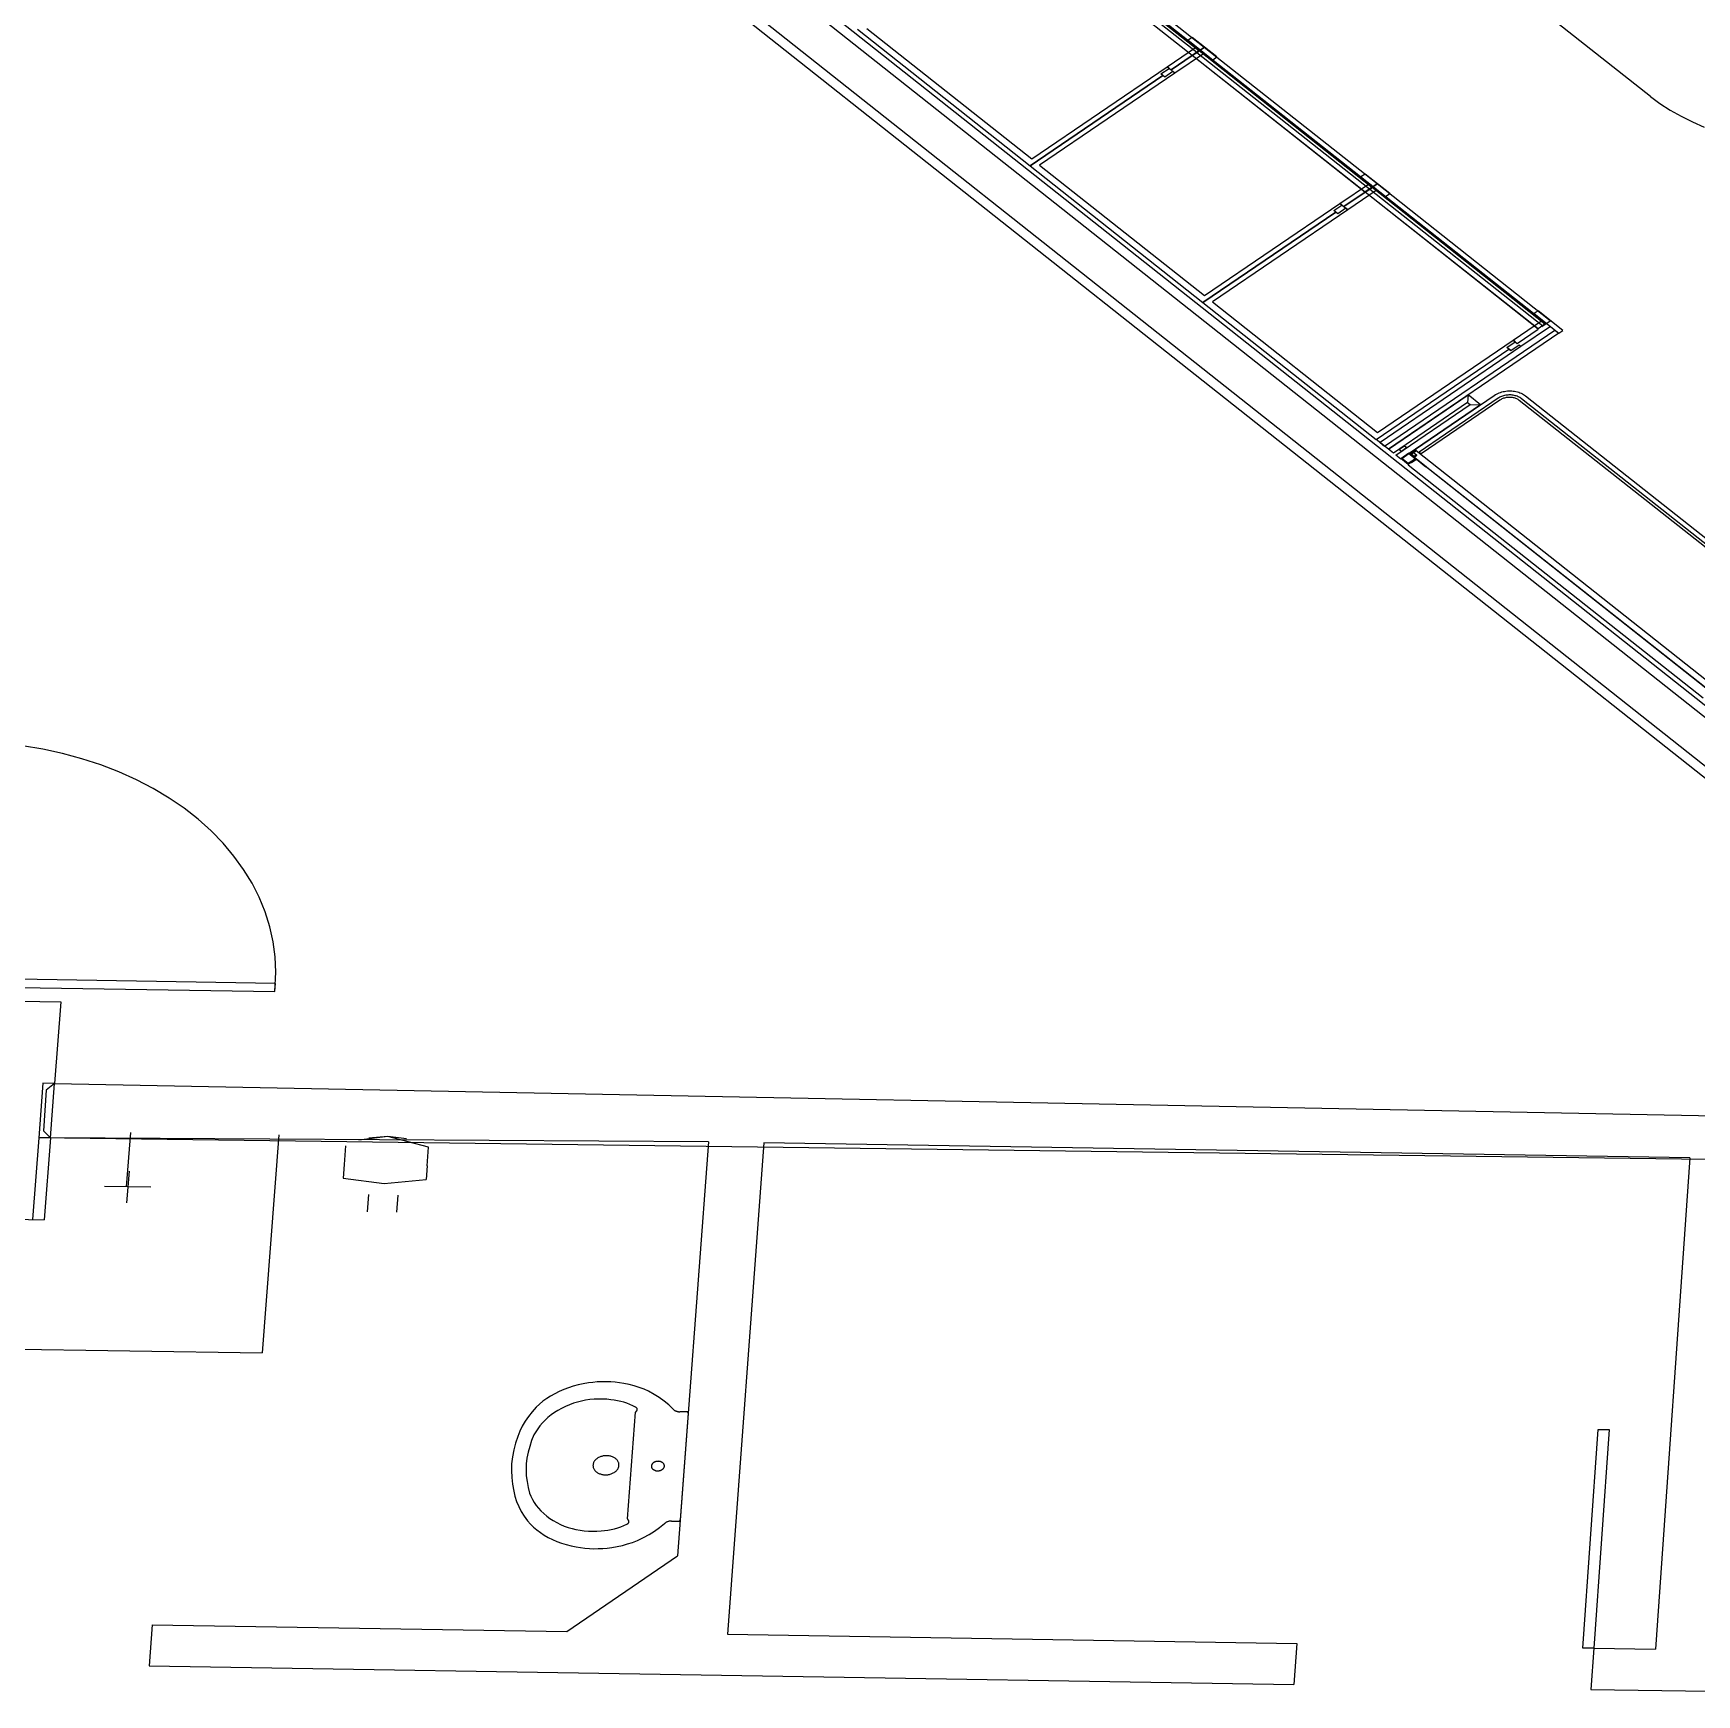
# Model space of a CAD drawing. Extents: x -68 to 264, y 51 to 115.
# Drawn here: x -33.9 to -28.78, y 75.26 to 80.38 of the extents above; entities that cross this region are included whole.
import ezdxf

# ---------------------------------------------------------------- set-up
doc = ezdxf.new("R2010")
doc.units = 0
doc.layers.get('0').update_dxf_attribs({"linetype": 'CONTINUOUS'})

msp = doc.modelspace()

# ---------------------------------------------------------------- linework, layer by layer
for p, q in [((-27.1484, 76.8541), (-34.0258, 82.2984)), ((-33.7963, 82.303), (-27.0213, 76.9412)), ((-24.7687, 75.1208), (-33.8097, 82.2763)), ((-27.4063, 77.0208), (-33.8233, 82.1008)), ((-28.9209, 80.1879), (-31.0026, 81.8314)), ((-30.2951, 80.3389), (-30.8271, 80.7594)), ((-30.3323, 80.3136), (-30.8643, 80.7341)), ((-30.3327, 80.3139), (-30.8639, 80.7338)), ((-30.8496, 80.7436), (-30.3184, 80.3236)), ((-30.3116, 80.3283), (-30.8428, 80.7482)), ((-30.8385, 80.7511), (-30.3073, 80.3311)), ((-31.3634, 80.395), (-30.8315, 79.9741)), ((-31.3344, 80.3969), (-30.8267, 79.9952)), ((-30.3323, 80.3695), (-30.345, 80.3609)), ((-30.345, 80.3609), (-30.2689, 80.3008)), ((-30.2562, 80.3094), (-30.3323, 80.3695)), ((-30.4096, 80.2789), (-30.3191, 80.3405)), ((-30.3323, 80.3136), (-30.3974, 80.2693)), ((-30.3974, 80.2693), (-30.3323, 80.3136)), ((-30.2948, 80.3212), (-30.3853, 80.2597)), ((-30.3073, 80.3311), (-30.3327, 80.3139)), ((-29.7997, 79.8925), (-30.3323, 80.3136)), ((-30.3319, 80.3133), (-30.3066, 80.3305)), ((-29.8001, 79.8928), (-30.3319, 80.3133)), ((-30.3209, 80.3219), (-30.3205, 80.3216)), ((-30.2951, 80.3389), (-30.3205, 80.3216)), ((-30.3205, 80.3216), (-30.2951, 80.3389)), ((-30.3205, 80.3216), (-30.3201, 80.3213)), ((-30.3191, 80.3405), (-30.2948, 80.3212)), ((-30.3184, 80.3236), (-30.3116, 80.3283)), ((-30.3108, 80.3277), (-30.3176, 80.323)), ((-30.3176, 80.323), (-29.7858, 79.9026)), ((-29.779, 79.9072), (-30.3108, 80.3277)), ((-30.3066, 80.3305), (-29.7747, 79.9101)), ((-29.7625, 79.9179), (-30.2951, 80.3389)), ((-30.2689, 80.3008), (-30.2562, 80.3094)), ((-30.4228, 80.252), (-30.8315, 79.9741)), ((-30.8315, 79.9741), (-30.4228, 80.252)), ((-30.8267, 79.9952), (-30.4096, 80.2789)), ((-30.3853, 80.2597), (-30.8024, 79.976)), ((-30.4289, 80.2568), (-30.4035, 80.2741)), ((-30.4289, 80.2568), (-30.4035, 80.2741)), ((-30.4228, 80.252), (-30.4289, 80.2568)), ((-30.4167, 80.2472), (-30.4289, 80.2568)), ((-30.4167, 80.2472), (-30.4228, 80.252)), ((-30.3914, 80.2645), (-30.4167, 80.2472)), ((-30.3914, 80.2645), (-30.4167, 80.2472)), ((-30.4096, 80.2789), (-30.3974, 80.2693)), ((-30.4035, 80.2741), (-30.4096, 80.2789)), ((-30.4035, 80.2741), (-30.4096, 80.2789)), ((-30.3974, 80.2693), (-30.3853, 80.2597)), ((-30.3853, 80.2597), (-30.3914, 80.2645)), ((-30.3853, 80.2597), (-30.3914, 80.2645)), ((-28.9209, 80.1879), (-28.8912, 80.1659)), ((-28.8912, 80.1659), (-28.8596, 80.1454)), ((-28.8596, 80.1454), (-28.8262, 80.1264)), ((-28.8262, 80.1264), (-28.7913, 80.109)), ((-28.7913, 80.109), (-28.7548, 80.0933)), ((-30.8315, 79.9741), (-30.299, 79.5526)), ((-30.8024, 79.976), (-30.2942, 79.5738)), ((-29.7997, 79.9485), (-29.8124, 79.9399)), ((-29.8124, 79.9399), (-29.7363, 79.8797)), ((-29.7236, 79.8883), (-29.7997, 79.9485)), ((-29.877, 79.8578), (-29.7865, 79.9194)), ((-29.8648, 79.8482), (-29.7997, 79.8925)), ((-29.7997, 79.8925), (-29.8648, 79.8482)), ((-29.7622, 79.9002), (-29.8527, 79.8385)), ((-29.7747, 79.9101), (-29.8001, 79.8928)), ((-29.2665, 79.471), (-29.7997, 79.8925)), ((-29.7993, 79.8922), (-29.774, 79.9095)), ((-29.2669, 79.4713), (-29.7993, 79.8922)), ((-29.7883, 79.9009), (-29.7879, 79.9006)), ((-29.7879, 79.9006), (-29.7625, 79.9179)), ((-29.7625, 79.9179), (-29.7879, 79.9006)), ((-29.7879, 79.9006), (-29.7875, 79.9003)), ((-29.7865, 79.9194), (-29.7622, 79.9002)), ((-29.7858, 79.9026), (-29.779, 79.9072)), ((-29.7782, 79.9066), (-29.785, 79.902)), ((-29.785, 79.902), (-29.2526, 79.481)), ((-29.2457, 79.4857), (-29.7782, 79.9066)), ((-29.774, 79.9095), (-29.2415, 79.4886)), ((-29.2293, 79.4963), (-29.7625, 79.9179)), ((-29.7363, 79.8797), (-29.7236, 79.8883)), ((-30.2942, 79.5738), (-29.877, 79.8578)), ((-29.8527, 79.8385), (-30.2698, 79.5545)), ((-29.8963, 79.8357), (-29.8709, 79.853)), ((-29.8963, 79.8357), (-29.8709, 79.853)), ((-29.8902, 79.8309), (-29.8963, 79.8357)), ((-29.8841, 79.8261), (-29.8963, 79.8357)), ((-29.8588, 79.8434), (-29.8841, 79.8261)), ((-29.8588, 79.8434), (-29.8841, 79.8261)), ((-29.877, 79.8578), (-29.8648, 79.8482)), ((-29.8709, 79.853), (-29.877, 79.8578)), ((-29.8709, 79.853), (-29.877, 79.8578)), ((-29.8648, 79.8482), (-29.8527, 79.8385)), ((-29.8527, 79.8385), (-29.8588, 79.8434)), ((-29.8527, 79.8385), (-29.8588, 79.8434)), ((-30.299, 79.5526), (-29.8902, 79.8309)), ((-29.8902, 79.8309), (-30.299, 79.5526)), ((-29.8841, 79.8261), (-29.8902, 79.8309)), ((-30.299, 79.5526), (-29.7658, 79.1307)), ((-30.2698, 79.5545), (-29.761, 79.1519)), ((-29.3438, 79.4362), (-29.2533, 79.4979)), ((-29.2289, 79.4786), (-29.3194, 79.4169)), ((-29.2665, 79.527), (-29.2792, 79.5184)), ((-29.2792, 79.5184), (-29.203, 79.4581)), ((-29.2415, 79.4886), (-29.2669, 79.4713)), ((-29.1903, 79.4668), (-29.2665, 79.527)), ((-29.255, 79.4793), (-29.2547, 79.479)), ((-29.2547, 79.479), (-29.2293, 79.4963)), ((-29.2533, 79.4979), (-29.2289, 79.4786)), ((-29.2526, 79.481), (-29.2457, 79.4857)), ((-29.761, 79.1519), (-29.3438, 79.4362)), ((-29.7399, 79.1102), (-29.2152, 79.4678)), ((-29.203, 79.4581), (-29.7277, 79.1005)), ((-29.3631, 79.4141), (-29.3377, 79.4314)), ((-29.3631, 79.4141), (-29.3377, 79.4314)), ((-29.3438, 79.4362), (-29.3316, 79.4266)), ((-29.3377, 79.4314), (-29.3438, 79.4362)), ((-29.3377, 79.4314), (-29.3438, 79.4362)), ((-29.3316, 79.4266), (-29.2665, 79.471)), ((-29.2152, 79.4678), (-29.203, 79.4581)), ((-29.203, 79.4581), (-29.1903, 79.4668)), ((-29.7658, 79.1307), (-29.357, 79.4093)), ((-29.7658, 79.1307), (-29.357, 79.4093)), ((-29.3194, 79.4169), (-29.7536, 79.121)), ((-29.357, 79.4093), (-29.3631, 79.4141)), ((-29.3509, 79.4045), (-29.3631, 79.4141)), ((-29.357, 79.4093), (-29.3509, 79.4045)), ((-29.3509, 79.4045), (-29.3255, 79.4218)), ((-29.3255, 79.4218), (-29.3194, 79.4169)), ((-29.3946, 79.2707), (-29.3909, 79.2725)), ((-29.3909, 79.2725), (-29.387, 79.2742)), ((-29.387, 79.2742), (-29.3829, 79.2757)), ((-29.3829, 79.2757), (-29.3788, 79.277)), ((-29.3788, 79.277), (-29.3745, 79.2781)), ((-29.3745, 79.2781), (-29.3702, 79.2789)), ((-29.3702, 79.2789), (-29.3658, 79.2796)), ((-29.3658, 79.2796), (-29.3613, 79.2801)), ((-29.3613, 79.2801), (-29.3568, 79.2803)), ((-29.3568, 79.2803), (-29.3524, 79.2804)), ((-29.3524, 79.2804), (-29.3479, 79.2802)), ((-29.3479, 79.2802), (-29.3435, 79.2798)), ((-29.3435, 79.2798), (-29.3391, 79.2792)), ((-29.3391, 79.2792), (-29.3348, 79.2784)), ((-29.3348, 79.2784), (-29.3306, 79.2774)), ((-29.3306, 79.2774), (-29.3265, 79.2761)), ((-29.3265, 79.2761), (-29.3226, 79.2747)), ((-29.3226, 79.2747), (-29.3187, 79.2731)), ((-29.3187, 79.2731), (-29.3151, 79.2713)), ((-29.3151, 79.2713), (-29.3116, 79.2693)), ((-29.7277, 79.1005), (-29.4822, 79.2678)), ((-29.4839, 79.2442), (-29.7124, 79.0885)), ((-29.7047, 79.0824), (-29.4761, 79.2382)), ((-29.444, 79.2376), (-29.6894, 79.0703)), ((-29.664, 79.0876), (-29.4017, 79.2665)), ((-29.3902, 79.2574), (-29.6331, 79.0919)), ((-29.627, 79.087), (-29.3841, 79.2526)), ((-29.4822, 79.2678), (-29.4839, 79.2442)), ((-29.4839, 79.2442), (-29.4761, 79.2382)), ((-29.444, 79.2376), (-29.4822, 79.2678)), ((-29.4761, 79.2382), (-29.444, 79.2376)), ((-29.4017, 79.2665), (-29.3982, 79.2687)), ((-29.3982, 79.2687), (-29.3946, 79.2707)), ((-29.3877, 79.2591), (-29.3902, 79.2574)), ((-29.385, 79.2606), (-29.3877, 79.2591)), ((-29.3821, 79.262), (-29.385, 79.2606)), ((-29.3841, 79.2526), (-29.3819, 79.254)), ((-29.3792, 79.2632), (-29.3821, 79.262)), ((-29.3819, 79.254), (-29.3796, 79.2553)), ((-29.3796, 79.2553), (-29.3772, 79.2565)), ((-29.3762, 79.2643), (-29.3792, 79.2632)), ((-29.3772, 79.2565), (-29.3746, 79.2575)), ((-29.373, 79.2653), (-29.3762, 79.2643)), ((-29.3746, 79.2575), (-29.372, 79.2585)), ((-29.3699, 79.2661), (-29.373, 79.2653)), ((-29.372, 79.2585), (-29.3693, 79.2593)), ((-29.3666, 79.2668), (-29.3699, 79.2661)), ((-29.3693, 79.2593), (-29.3666, 79.2599)), ((-29.3633, 79.2673), (-29.3666, 79.2668)), ((-29.3666, 79.2599), (-29.3638, 79.2605)), ((-29.3638, 79.2605), (-29.3609, 79.2608)), ((-29.36, 79.2676), (-29.3633, 79.2673)), ((-29.3609, 79.2608), (-29.358, 79.2611)), ((-29.3566, 79.2678), (-29.36, 79.2676)), ((-29.358, 79.2611), (-29.3552, 79.2612)), ((-29.3533, 79.2678), (-29.3566, 79.2678)), ((-29.3552, 79.2612), (-29.3523, 79.2611)), ((-29.3499, 79.2677), (-29.3533, 79.2678)), ((-29.3523, 79.2611), (-29.3494, 79.2609)), ((-29.3466, 79.2674), (-29.3499, 79.2677)), ((-29.3494, 79.2609), (-29.3466, 79.2606)), ((-29.3433, 79.267), (-29.3466, 79.2674)), ((-29.3466, 79.2606), (-29.3438, 79.2601)), ((-29.3438, 79.2601), (-29.3411, 79.2595)), ((-29.3401, 79.2664), (-29.3433, 79.267)), ((-29.3411, 79.2595), (-29.3384, 79.2588)), ((-29.3369, 79.2656), (-29.3401, 79.2664)), ((-29.3384, 79.2588), (-29.3359, 79.2579)), ((-29.3339, 79.2647), (-29.3369, 79.2656)), ((-29.3359, 79.2579), (-29.3334, 79.2569)), ((-29.3309, 79.2636), (-29.3339, 79.2647)), ((-29.3334, 79.2569), (-29.331, 79.2557)), ((-29.331, 79.2557), (-29.3288, 79.2545)), ((-29.328, 79.2624), (-29.3309, 79.2636)), ((-29.3288, 79.2545), (-29.3266, 79.2531)), ((-29.3253, 79.2611), (-29.328, 79.2624)), ((-29.3266, 79.2531), (-29.3246, 79.2517)), ((-29.3227, 79.2596), (-29.3253, 79.2611)), ((-29.3246, 79.2517), (-28.4618, 78.5702)), ((-29.3202, 79.258), (-29.3227, 79.2596)), ((-29.3178, 79.2563), (-29.3202, 79.258)), ((-28.455, 78.5748), (-29.3178, 79.2563)), ((-29.3116, 79.2693), (-29.3083, 79.2672)), ((-29.3083, 79.2672), (-29.3052, 79.2649)), ((-29.3052, 79.2649), (-28.4423, 78.5835)), ((-29.7277, 79.1005), (-29.7658, 79.1307)), ((-29.7536, 79.121), (-29.7399, 79.1102)), ((-29.7124, 79.0885), (-29.7277, 79.1005)), ((-29.6894, 79.0703), (-29.7047, 79.0824)), ((-29.6955, 79.1), (-29.6786, 79.1115)), ((-29.6878, 79.0939), (-29.6955, 79.1)), ((-29.6898, 79.0719), (-29.6644, 79.0892)), ((-29.6669, 79.0538), (-29.6898, 79.0719)), ((-29.6708, 79.1055), (-29.6878, 79.0939)), ((-29.6866, 79.0719), (-29.6645, 79.0869)), ((-29.6668, 79.0562), (-29.6866, 79.0719)), ((-29.6786, 79.1115), (-29.6708, 79.1055)), ((-29.6415, 79.0711), (-29.6669, 79.0538)), ((-29.6447, 79.0712), (-29.6668, 79.0562)), ((-29.6645, 79.0869), (-29.6447, 79.0712)), ((-29.6644, 79.0892), (-29.6415, 79.0711)), ((-29.664, 79.0889), (-29.6475, 79.1002)), ((-29.6628, 79.088), (-29.664, 79.0889)), ((-28.7097, 78.3333), (-29.664, 79.0876)), ((-29.6574, 79.0912), (-29.6628, 79.088)), ((-29.6547, 79.0891), (-29.6598, 79.0856)), ((-29.6598, 79.0856), (-29.6484, 79.0766)), ((-29.6584, 79.0596), (-29.6415, 79.0711)), ((-29.6459, 79.099), (-29.6574, 79.0912)), ((-29.6574, 79.0856), (-29.6548, 79.0873)), ((-29.6482, 79.0783), (-29.6574, 79.0856)), ((-29.6417, 79.0688), (-29.6569, 79.0584)), ((-29.6436, 79.0972), (-29.6551, 79.0894)), ((-29.6551, 79.0894), (-29.6547, 79.0891)), ((-29.6548, 79.0873), (-29.6543, 79.0869)), ((-29.6543, 79.0869), (-29.6527, 79.0887)), ((-29.6527, 79.0887), (-29.6522, 79.0883)), ((-29.6522, 79.0883), (-29.6506, 79.0902)), ((-29.6424, 79.0957), (-29.6509, 79.09)), ((-29.6509, 79.09), (-29.6406, 79.0818)), ((-29.6506, 79.0902), (-29.6421, 79.0959)), ((-29.6497, 79.0964), (-29.6475, 79.0946)), ((-29.6484, 79.0766), (-29.6403, 79.082)), ((-29.6406, 79.0818), (-29.6482, 79.0766)), ((-29.6457, 79.0801), (-29.6482, 79.0783)), ((-29.6482, 79.0766), (-28.7253, 78.3463)), ((-29.6476, 79.0978), (-29.6453, 79.096)), ((-29.6475, 79.1002), (-29.6459, 79.099)), ((-29.6436, 79.0815), (-29.6462, 79.0805)), ((-29.6462, 79.0805), (-29.6457, 79.0801)), ((-29.6415, 79.0829), (-29.6441, 79.0819)), ((-29.6441, 79.0819), (-29.6436, 79.0815)), ((-29.6421, 79.0959), (-29.6436, 79.0972)), ((-28.6989, 78.3491), (-29.6424, 79.0957)), ((-29.6127, 79.0458), (-29.6417, 79.0688)), ((-29.6403, 79.082), (-29.6415, 79.0829)), ((-29.6415, 79.0711), (-29.611, 79.047)), ((-29.6331, 79.0919), (-29.627, 79.087)), ((-29.6666, 79.0522), (-28.758, 78.3341)), ((-29.6569, 79.0584), (-29.6584, 79.0596)), ((-29.611, 79.047), (-29.6127, 79.0458)), ((-33.8727, 78.1763), (-33.9349, 78.1867)), ((-33.8117, 78.163), (-33.8727, 78.1763)), ((-33.7522, 78.1469), (-33.8117, 78.163)), ((-33.6942, 78.1279), (-33.7522, 78.1469)), ((-33.6382, 78.1062), (-33.6942, 78.1279)), ((-33.5843, 78.0819), (-33.6382, 78.1062)), ((-33.5328, 78.055), (-33.5843, 78.0819)), ((-33.4839, 78.0257), (-33.5328, 78.055)), ((-33.4377, 77.9941), (-33.4839, 78.0257)), ((-33.3944, 77.9602), (-33.4377, 77.9941)), ((-33.3544, 77.9244), (-33.3944, 77.9602)), ((-33.3176, 77.8866), (-33.3544, 77.9244)), ((-33.2842, 77.8471), (-33.3176, 77.8866)), ((-33.2545, 77.8061), (-33.2842, 77.8471)), ((-33.2284, 77.7636), (-33.2545, 77.8061)), ((-33.2062, 77.7199), (-33.2284, 77.7636)), ((-33.1879, 77.6751), (-33.2062, 77.7199)), ((-33.1736, 77.6294), (-33.1879, 77.6751)), ((-33.1634, 77.5831), (-33.1736, 77.6294)), ((-33.1572, 77.5363), (-33.1634, 77.5831)), ((-33.1552, 77.4891), (-33.1572, 77.5363)), ((-33.1582, 77.4293), (-33.1552, 77.4891)), ((-34.1843, 77.446), (-33.1582, 77.4293)), ((-33.1563, 77.4545), (-34.1824, 77.4712)), ((-33.1582, 77.4293), (-33.1563, 77.4545)), ((-34.1591, 77.4036), (-33.817, 77.3981)), ((-33.817, 77.3981), (-33.8364, 77.1464)), ((-33.8723, 77.147), (-33.8853, 76.9791)), ((-33.8364, 77.1464), (-33.8723, 77.147)), ((-33.8628, 77.1258), (-33.8705, 76.9999)), ((-33.8364, 77.1464), (-33.8628, 77.1258)), ((-33.8493, 76.9785), (-33.8364, 77.1464)), ((-33.8364, 77.1464), (-27.4063, 77.0208)), ((-33.8853, 76.9791), (-33.9047, 76.7272)), ((-33.8493, 76.9785), (-33.8853, 76.9791)), ((-27.2437, 76.892), (-33.8853, 76.9791)), ((-33.8705, 76.9999), (-33.8493, 76.9785)), ((-33.8493, 76.9785), (-33.8687, 76.7266)), ((-31.8226, 76.9666), (-33.8493, 76.9785)), ((-33.6031, 76.9955), (-33.616, 76.8276)), ((-33.1461, 76.9881), (-33.1972, 76.3159)), ((-32.8101, 76.9826), (-32.8989, 76.9711)), ((-32.8101, 76.9826), (-32.8687, 76.9777)), ((-32.7524, 76.9758), (-32.8101, 76.9826)), ((-32.6846, 76.9503), (-32.8101, 76.9826)), ((-31.8226, 76.9666), (-31.9174, 75.6906)), ((-32.9402, 76.9545), (-32.9446, 76.8966)), ((-32.689, 76.8924), (-32.6846, 76.9503)), ((-31.6515, 76.9638), (-31.7635, 75.4494)), ((-28.799, 76.9173), (-31.6515, 76.9638)), ((-28.799, 76.9173), (-28.905, 75.4028)), ((-33.6073, 76.8765), (-33.6148, 76.7785)), ((-32.9446, 76.8966), (-32.9478, 76.8542)), ((-32.689, 76.8924), (-32.6922, 76.85)), ((-33.5398, 76.8264), (-33.6824, 76.8287)), ((-32.9478, 76.8542), (-32.821, 76.8382)), ((-32.821, 76.8382), (-32.6922, 76.85)), ((-32.8693, 76.8037), (-32.8733, 76.7508)), ((-32.782, 76.7493), (-32.778, 76.8022)), ((-34.7817, 76.7415), (-33.8687, 76.7266)), ((-34.2706, 76.333), (-33.1972, 76.3159)), ((-32.2821, 76.1972), (-32.2955, 76.1905)), ((-32.2681, 76.2033), (-32.2821, 76.1972)), ((-32.2536, 76.2087), (-32.2681, 76.2033)), ((-32.2387, 76.2135), (-32.2536, 76.2087)), ((-32.2235, 76.2176), (-32.2387, 76.2135)), ((-32.208, 76.2209), (-32.2235, 76.2176)), ((-32.1923, 76.2236), (-32.208, 76.2209)), ((-32.1786, 76.2254), (-32.1923, 76.2236)), ((-32.1648, 76.2266), (-32.1786, 76.2254)), ((-32.151, 76.2273), (-32.1648, 76.2266)), ((-32.1371, 76.2274), (-32.151, 76.2273)), ((-32.1233, 76.2268), (-32.1371, 76.2274)), ((-32.1096, 76.2257), (-32.1233, 76.2268)), ((-32.0961, 76.2241), (-32.1096, 76.2257)), ((-32.0827, 76.2218), (-32.0961, 76.2241)), ((-32.0666, 76.2185), (-32.0827, 76.2218)), ((-32.051, 76.2144), (-32.0666, 76.2185)), ((-32.0357, 76.2096), (-32.051, 76.2144)), ((-32.0209, 76.204), (-32.0357, 76.2096)), ((-32.0067, 76.1978), (-32.0209, 76.204)), ((-31.9899, 76.1884), (-32.0067, 76.1978)), ((-32.3534, 76.1487), (-32.3659, 76.1348)), ((-32.3433, 76.1581), (-32.3534, 76.1487)), ((-32.3324, 76.167), (-32.3433, 76.1581)), ((-32.3207, 76.1754), (-32.3324, 76.167)), ((-32.3085, 76.1832), (-32.3207, 76.1754)), ((-32.2955, 76.1905), (-32.3085, 76.1832)), ((-32.263, 76.1511), (-32.2748, 76.1452)), ((-32.2508, 76.1564), (-32.263, 76.1511)), ((-32.2381, 76.1612), (-32.2508, 76.1564)), ((-32.2259, 76.1648), (-32.2381, 76.1612)), ((-32.2134, 76.1678), (-32.2259, 76.1648)), ((-32.2007, 76.1702), (-32.2134, 76.1678)), ((-32.1878, 76.1721), (-32.2007, 76.1702)), ((-32.1748, 76.1733), (-32.1878, 76.1721)), ((-32.1618, 76.1739), (-32.1748, 76.1733)), ((-32.1488, 76.1738), (-32.1618, 76.1739)), ((-32.1358, 76.1732), (-32.1488, 76.1738)), ((-32.123, 76.1719), (-32.1358, 76.1732)), ((-32.1127, 76.1706), (-32.123, 76.1719)), ((-32.1025, 76.1688), (-32.1127, 76.1706)), ((-32.0926, 76.1666), (-32.1025, 76.1688)), ((-32.0828, 76.1639), (-32.0926, 76.1666)), ((-32.0734, 76.1608), (-32.0828, 76.1639)), ((-32.0642, 76.1572), (-32.0734, 76.1608)), ((-32.0554, 76.1532), (-32.0642, 76.1572)), ((-32.0469, 76.1488), (-32.0554, 76.1532)), ((-32.0463, 76.1485), (-32.0469, 76.1488)), ((-32.0458, 76.1482), (-32.0463, 76.1485)), ((-32.0452, 76.1479), (-32.0458, 76.1482)), ((-32.0447, 76.1475), (-32.0452, 76.1479)), ((-32.0442, 76.1472), (-32.0447, 76.1475)), ((-32.0438, 76.1468), (-32.0442, 76.1472)), ((-32.0434, 76.1463), (-32.0438, 76.1468)), ((-32.043, 76.1459), (-32.0434, 76.1463)), ((-32.0427, 76.1455), (-32.043, 76.1459)), ((-32.0424, 76.145), (-32.0427, 76.1455)), ((-31.9739, 76.1783), (-31.9899, 76.1884)), ((-31.9589, 76.1674), (-31.9739, 76.1783)), ((-31.9448, 76.1558), (-31.9589, 76.1674)), ((-31.9318, 76.1435), (-31.9448, 76.1558)), ((-32.3872, 76.1055), (-32.3959, 76.0902)), ((-32.3771, 76.1204), (-32.3872, 76.1055)), ((-32.3659, 76.1348), (-32.3771, 76.1204)), ((-32.334, 76.1004), (-32.3416, 76.0915)), ((-32.3257, 76.1089), (-32.334, 76.1004)), ((-32.3167, 76.117), (-32.3257, 76.1089)), ((-32.3071, 76.1248), (-32.3167, 76.117)), ((-32.2969, 76.132), (-32.3071, 76.1248)), ((-32.2861, 76.1389), (-32.2969, 76.132)), ((-32.2748, 76.1452), (-32.2861, 76.1389)), ((-32.0714, 75.8049), (-32.0469, 76.1336)), ((-32.0469, 76.1334), (-32.047, 76.1331)), ((-32.047, 76.1331), (-32.047, 76.1329)), ((-32.047, 76.1329), (-32.047, 76.1326)), ((-32.047, 76.1326), (-32.047, 76.1324)), ((-32.0468, 76.1339), (-32.0469, 76.1336)), ((-32.0469, 76.1336), (-32.0469, 76.1334)), ((-32.0467, 76.1341), (-32.0468, 76.1339)), ((-32.0465, 76.1343), (-32.0467, 76.1341)), ((-32.0464, 76.1346), (-32.0465, 76.1343)), ((-32.0462, 76.1348), (-32.0464, 76.1346)), ((-32.046, 76.135), (-32.0462, 76.1348)), ((-32.0458, 76.1352), (-32.046, 76.135)), ((-32.0456, 76.1354), (-32.0458, 76.1352)), ((-32.0453, 76.1356), (-32.0456, 76.1354)), ((-32.0451, 76.1358), (-32.0453, 76.1356)), ((-32.0451, 76.1358), (-32.0446, 76.1362)), ((-32.0446, 76.1362), (-32.0441, 76.1366)), ((-32.0441, 76.1366), (-32.0437, 76.137)), ((-32.0437, 76.137), (-32.0433, 76.1375)), ((-32.0433, 76.1375), (-32.0429, 76.1379)), ((-32.0429, 76.1379), (-32.0426, 76.1384)), ((-32.0426, 76.1384), (-32.0423, 76.1389)), ((-32.0421, 76.1445), (-32.0424, 76.145)), ((-32.0423, 76.1389), (-32.0421, 76.1394)), ((-32.0419, 76.144), (-32.0421, 76.1445)), ((-32.0421, 76.1394), (-32.0419, 76.1399)), ((-32.0418, 76.1435), (-32.0419, 76.144)), ((-32.0419, 76.1399), (-32.0417, 76.1404)), ((-32.0417, 76.143), (-32.0418, 76.1435)), ((-32.0416, 76.1425), (-32.0417, 76.143)), ((-32.0417, 76.1404), (-32.0416, 76.1409)), ((-32.0416, 76.142), (-32.0416, 76.1425)), ((-32.0416, 76.1414), (-32.0416, 76.142)), ((-32.0416, 76.1409), (-32.0416, 76.1414)), ((-31.9318, 76.1435), (-31.931, 76.1426)), ((-31.931, 76.1426), (-31.9301, 76.1416)), ((-31.9301, 76.1416), (-31.9291, 76.1408)), ((-31.9291, 76.1408), (-31.928, 76.1399)), ((-31.928, 76.1399), (-31.9269, 76.1391)), ((-31.9269, 76.1391), (-31.9256, 76.1384)), ((-31.9256, 76.1384), (-31.9244, 76.1378)), ((-31.9244, 76.1378), (-31.923, 76.1372)), ((-31.923, 76.1372), (-31.9217, 76.1366)), ((-31.9217, 76.1366), (-31.9202, 76.1361)), ((-31.9202, 76.1361), (-31.9188, 76.1357)), ((-31.9188, 76.1357), (-31.9173, 76.1354)), ((-31.9173, 76.1354), (-31.9157, 76.1351)), ((-31.9157, 76.1351), (-31.9142, 76.1349)), ((-31.9142, 76.1349), (-31.9126, 76.1348)), ((-31.9126, 76.1348), (-31.911, 76.1348)), ((-31.8892, 76.1344), (-31.911, 76.1348)), ((-31.8847, 76.1306), (-31.9092, 75.8014)), ((-31.8889, 76.1344), (-31.8892, 76.1344)), ((-31.8886, 76.1344), (-31.8889, 76.1344)), ((-31.8883, 76.1343), (-31.8886, 76.1344)), ((-31.888, 76.1343), (-31.8883, 76.1343)), ((-31.8877, 76.1342), (-31.888, 76.1343)), ((-31.8874, 76.1341), (-31.8877, 76.1342)), ((-31.8871, 76.134), (-31.8874, 76.1341)), ((-31.8868, 76.1339), (-31.8871, 76.134)), ((-31.8866, 76.1337), (-31.8868, 76.1339)), ((-31.8863, 76.1336), (-31.8866, 76.1337)), ((-31.8861, 76.1335), (-31.8863, 76.1336)), ((-31.8859, 76.1333), (-31.8861, 76.1335)), ((-31.8857, 76.1331), (-31.8859, 76.1333)), ((-31.8855, 76.1329), (-31.8857, 76.1331)), ((-31.8854, 76.1327), (-31.8855, 76.1329)), ((-31.8852, 76.1325), (-31.8854, 76.1327)), ((-31.8851, 76.1323), (-31.8852, 76.1325)), ((-31.885, 76.1321), (-31.8851, 76.1323)), ((-31.8849, 76.1319), (-31.885, 76.1321)), ((-31.8848, 76.1317), (-31.8849, 76.1319)), ((-31.8848, 76.1315), (-31.8848, 76.1317)), ((-31.8847, 76.1312), (-31.8848, 76.1315)), ((-31.8847, 76.131), (-31.8847, 76.1312)), ((-31.8847, 76.1308), (-31.8847, 76.131)), ((-31.8847, 76.1306), (-31.8847, 76.1308)), ((-32.4093, 76.0586), (-32.4165, 76.0379)), ((-32.4033, 76.0746), (-32.4093, 76.0586)), ((-32.3959, 76.0902), (-32.4033, 76.0746)), ((-32.3671, 76.0458), (-32.3731, 76.028)), ((-32.3598, 76.0633), (-32.3671, 76.0458)), ((-32.3545, 76.073), (-32.3598, 76.0633)), ((-32.3484, 76.0824), (-32.3545, 76.073)), ((-32.3416, 76.0915), (-32.3484, 76.0824)), ((-29.1294, 75.4065), (-29.082, 76.0804)), ((-29.0477, 76.0798), (-29.0951, 75.4059)), ((-29.082, 76.0804), (-29.0477, 76.0798)), ((-32.4263, 75.9959), (-32.4288, 75.9747)), ((-32.4222, 76.017), (-32.4263, 75.9959)), ((-32.4165, 76.0379), (-32.4222, 76.017)), ((-32.3814, 75.9921), (-32.3837, 75.9739)), ((-32.3779, 76.0101), (-32.3814, 75.9921)), ((-32.3731, 76.028), (-32.3779, 76.0101)), ((-32.1627, 75.9925), (-32.1648, 75.9912)), ((-32.1606, 75.9937), (-32.1627, 75.9925)), ((-32.1584, 75.9948), (-32.1606, 75.9937)), ((-32.1561, 75.9958), (-32.1584, 75.9948)), ((-32.1537, 75.9966), (-32.1561, 75.9958)), ((-32.1513, 75.9974), (-32.1537, 75.9966)), ((-32.1488, 75.998), (-32.1513, 75.9974)), ((-32.1463, 75.9986), (-32.1488, 75.998)), ((-32.1437, 75.999), (-32.1463, 75.9986)), ((-32.1411, 75.9992), (-32.1437, 75.999)), ((-32.1385, 75.9994), (-32.1411, 75.9992)), ((-32.1358, 75.9994), (-32.1385, 75.9994)), ((-32.1332, 75.9993), (-32.1358, 75.9994)), ((-32.1306, 75.9991), (-32.1332, 75.9993)), ((-32.1281, 75.9987), (-32.1306, 75.9991)), ((-32.1256, 75.9982), (-32.1281, 75.9987)), ((-32.1231, 75.9976), (-32.1256, 75.9982)), ((-32.1207, 75.9969), (-32.1231, 75.9976)), ((-32.1184, 75.9961), (-32.1207, 75.9969)), ((-32.1161, 75.9951), (-32.1184, 75.9961)), ((-32.114, 75.9941), (-32.1161, 75.9951)), ((-32.1119, 75.9929), (-32.114, 75.9941)), ((-32.11, 75.9917), (-32.1119, 75.9929)), ((-32.4288, 75.9747), (-32.4294, 75.9534)), ((-32.4294, 75.9534), (-32.4285, 75.9323)), ((-32.3837, 75.9739), (-32.3842, 75.9558)), ((-32.3842, 75.9558), (-32.3834, 75.9377)), ((-32.178, 75.9706), (-32.1781, 75.9687)), ((-32.1781, 75.9687), (-32.178, 75.9667)), ((-32.1778, 75.9725), (-32.178, 75.9706)), ((-32.178, 75.9667), (-32.1777, 75.9648)), ((-32.1774, 75.9744), (-32.1778, 75.9725)), ((-32.1777, 75.9648), (-32.1772, 75.9629)), ((-32.1768, 75.9763), (-32.1774, 75.9744)), ((-32.1772, 75.9629), (-32.1766, 75.9611)), ((-32.1761, 75.9782), (-32.1768, 75.9763)), ((-32.1766, 75.9611), (-32.1758, 75.9593)), ((-32.1752, 75.98), (-32.1761, 75.9782)), ((-32.1758, 75.9593), (-32.1749, 75.9575)), ((-32.1741, 75.9818), (-32.1752, 75.98)), ((-32.1749, 75.9575), (-32.1738, 75.9558)), ((-32.1729, 75.9836), (-32.1741, 75.9818)), ((-32.1738, 75.9558), (-32.1725, 75.9541)), ((-32.1716, 75.9852), (-32.1729, 75.9836)), ((-32.1725, 75.9541), (-32.1711, 75.9525)), ((-32.1701, 75.9868), (-32.1716, 75.9852)), ((-32.1711, 75.9525), (-32.1695, 75.951)), ((-32.1684, 75.9884), (-32.1701, 75.9868)), ((-32.1695, 75.951), (-32.1679, 75.9496)), ((-32.1666, 75.9899), (-32.1684, 75.9884)), ((-32.1679, 75.9496), (-32.166, 75.9482)), ((-32.1648, 75.9912), (-32.1666, 75.9899)), ((-32.166, 75.9482), (-32.1641, 75.947)), ((-32.1641, 75.947), (-32.1621, 75.9458)), ((-32.1621, 75.9458), (-32.1599, 75.9447)), ((-32.1599, 75.9447), (-32.1577, 75.9438)), ((-32.1577, 75.9438), (-32.1554, 75.943)), ((-32.1554, 75.943), (-32.153, 75.9422)), ((-32.153, 75.9422), (-32.1505, 75.9416)), ((-32.1505, 75.9416), (-32.148, 75.9412)), ((-32.148, 75.9412), (-32.1454, 75.9408)), ((-32.1454, 75.9408), (-32.1428, 75.9406)), ((-32.1428, 75.9406), (-32.1402, 75.9405)), ((-32.1402, 75.9405), (-32.1376, 75.9405)), ((-32.1376, 75.9405), (-32.135, 75.9406)), ((-32.135, 75.9406), (-32.1324, 75.9409)), ((-32.1324, 75.9409), (-32.1298, 75.9413)), ((-32.1298, 75.9413), (-32.1273, 75.9418)), ((-32.1273, 75.9418), (-32.1248, 75.9425)), ((-32.1248, 75.9425), (-32.1223, 75.9432)), ((-32.1223, 75.9432), (-32.1199, 75.9441)), ((-32.1199, 75.9441), (-32.1176, 75.9451)), ((-32.1176, 75.9451), (-32.1154, 75.9462)), ((-32.1154, 75.9462), (-32.1133, 75.9474)), ((-32.1133, 75.9474), (-32.1113, 75.9486)), ((-32.1113, 75.9486), (-32.1094, 75.95)), ((-32.1082, 75.9903), (-32.11, 75.9917)), ((-32.1094, 75.95), (-32.1076, 75.9515)), ((-32.1065, 75.9889), (-32.1082, 75.9903)), ((-32.1076, 75.9515), (-32.106, 75.953)), ((-32.105, 75.9874), (-32.1065, 75.9889)), ((-32.106, 75.953), (-32.1045, 75.9546)), ((-32.1036, 75.9858), (-32.105, 75.9874)), ((-32.1045, 75.9546), (-32.1031, 75.9563)), ((-32.1023, 75.9841), (-32.1036, 75.9858)), ((-32.1031, 75.9563), (-32.1019, 75.9581)), ((-32.1012, 75.9824), (-32.1023, 75.9841)), ((-32.1019, 75.9581), (-32.1009, 75.9598)), ((-32.1002, 75.9806), (-32.1012, 75.9824)), ((-32.1009, 75.9598), (-32.1, 75.9617)), ((-32.0995, 75.9788), (-32.1002, 75.9806)), ((-32.1, 75.9617), (-32.0992, 75.9635)), ((-32.0988, 75.9769), (-32.0995, 75.9788)), ((-32.0992, 75.9635), (-32.0987, 75.9654)), ((-32.0984, 75.975), (-32.0988, 75.9769)), ((-32.0987, 75.9654), (-32.0983, 75.9674)), ((-32.0981, 75.9731), (-32.0984, 75.975)), ((-32.0983, 75.9674), (-32.098, 75.9693)), ((-32.098, 75.9712), (-32.0981, 75.9731)), ((-32.098, 75.9693), (-32.098, 75.9712)), ((-31.998, 75.9686), (-31.9981, 75.9677)), ((-31.9981, 75.9677), (-31.9981, 75.9667)), ((-31.9981, 75.9667), (-31.998, 75.9657)), ((-31.9978, 75.9696), (-31.998, 75.9686)), ((-31.998, 75.9657), (-31.9979, 75.9648)), ((-31.9979, 75.9648), (-31.9977, 75.9638)), ((-31.9975, 75.9705), (-31.9978, 75.9696)), ((-31.9977, 75.9638), (-31.9974, 75.9629)), ((-31.9971, 75.9715), (-31.9975, 75.9705)), ((-31.9974, 75.9629), (-31.997, 75.962)), ((-31.9967, 75.9724), (-31.9971, 75.9715)), ((-31.997, 75.962), (-31.9965, 75.9611)), ((-31.9961, 75.9733), (-31.9967, 75.9724)), ((-31.9965, 75.9611), (-31.9959, 75.9602)), ((-31.9955, 75.9741), (-31.9961, 75.9733)), ((-31.9959, 75.9602), (-31.9953, 75.9594)), ((-31.9948, 75.975), (-31.9955, 75.9741)), ((-31.9953, 75.9594), (-31.9946, 75.9586)), ((-31.9941, 75.9758), (-31.9948, 75.975)), ((-31.9946, 75.9586), (-31.9938, 75.9579)), ((-31.9933, 75.9766), (-31.9941, 75.9758)), ((-31.9938, 75.9579), (-31.993, 75.9571)), ((-31.9924, 75.9773), (-31.9933, 75.9766)), ((-31.993, 75.9571), (-31.9921, 75.9565)), ((-31.9914, 75.978), (-31.9924, 75.9773)), ((-31.9921, 75.9565), (-31.9911, 75.9558)), ((-31.9904, 75.9786), (-31.9914, 75.978)), ((-31.9911, 75.9558), (-31.9901, 75.9553)), ((-31.9894, 75.9792), (-31.9904, 75.9786)), ((-31.9901, 75.9553), (-31.989, 75.9547)), ((-31.9883, 75.9798), (-31.9894, 75.9792)), ((-31.989, 75.9547), (-31.9879, 75.9543)), ((-31.9871, 75.9802), (-31.9883, 75.9798)), ((-31.9879, 75.9543), (-31.9867, 75.9538)), ((-31.9859, 75.9807), (-31.9871, 75.9802)), ((-31.9867, 75.9538), (-31.9855, 75.9535)), ((-31.9847, 75.9811), (-31.9859, 75.9807)), ((-31.9855, 75.9535), (-31.9843, 75.9532)), ((-31.9835, 75.9814), (-31.9847, 75.9811)), ((-31.9843, 75.9532), (-31.9831, 75.9529)), ((-31.9822, 75.9816), (-31.9835, 75.9814)), ((-31.9831, 75.9529), (-31.9818, 75.9528)), ((-31.9809, 75.9818), (-31.9822, 75.9816)), ((-31.9818, 75.9528), (-31.9805, 75.9526)), ((-31.9796, 75.982), (-31.9809, 75.9818)), ((-31.9805, 75.9526), (-31.9792, 75.9526)), ((-31.9783, 75.982), (-31.9796, 75.982)), ((-31.9792, 75.9526), (-31.9779, 75.9526)), ((-31.977, 75.9821), (-31.9783, 75.982)), ((-31.9779, 75.9526), (-31.9766, 75.9527)), ((-31.9757, 75.982), (-31.977, 75.9821)), ((-31.9766, 75.9527), (-31.9753, 75.9528)), ((-31.9744, 75.9819), (-31.9757, 75.982)), ((-31.9753, 75.9528), (-31.974, 75.953)), ((-31.9731, 75.9817), (-31.9744, 75.9819)), ((-31.974, 75.953), (-31.9727, 75.9533)), ((-31.9718, 75.9815), (-31.9731, 75.9817)), ((-31.9727, 75.9533), (-31.9714, 75.9536)), ((-31.9706, 75.9812), (-31.9718, 75.9815)), ((-31.9714, 75.9536), (-31.9702, 75.954)), ((-31.9694, 75.9808), (-31.9706, 75.9812)), ((-31.9702, 75.954), (-31.969, 75.9544)), ((-31.9683, 75.9804), (-31.9694, 75.9808)), ((-31.969, 75.9544), (-31.9679, 75.9549)), ((-31.9671, 75.9799), (-31.9683, 75.9804)), ((-31.9679, 75.9549), (-31.9668, 75.9554)), ((-31.9661, 75.9794), (-31.9671, 75.9799)), ((-31.9668, 75.9554), (-31.9657, 75.956)), ((-31.965, 75.9788), (-31.9661, 75.9794)), ((-31.9657, 75.956), (-31.9647, 75.9567)), ((-31.9641, 75.9782), (-31.965, 75.9788)), ((-31.9647, 75.9567), (-31.9638, 75.9574)), ((-31.9632, 75.9775), (-31.9641, 75.9782)), ((-31.9638, 75.9574), (-31.9629, 75.9581)), ((-31.9623, 75.9768), (-31.9632, 75.9775)), ((-31.9629, 75.9581), (-31.9621, 75.9589)), ((-31.9616, 75.976), (-31.9623, 75.9768)), ((-31.9621, 75.9589), (-31.9613, 75.9597)), ((-31.9608, 75.9752), (-31.9616, 75.976)), ((-31.9613, 75.9597), (-31.9606, 75.9605)), ((-31.9602, 75.9744), (-31.9608, 75.9752)), ((-31.9606, 75.9605), (-31.96, 75.9614)), ((-31.9597, 75.9736), (-31.9602, 75.9744)), ((-31.96, 75.9614), (-31.9595, 75.9623)), ((-31.9592, 75.9727), (-31.9597, 75.9736)), ((-31.9595, 75.9623), (-31.9591, 75.9632)), ((-31.9588, 75.9718), (-31.9592, 75.9727)), ((-31.9591, 75.9632), (-31.9587, 75.9641)), ((-31.9585, 75.9708), (-31.9588, 75.9718)), ((-31.9587, 75.9641), (-31.9584, 75.9651)), ((-31.9583, 75.9699), (-31.9585, 75.9708)), ((-31.9584, 75.9651), (-31.9582, 75.966)), ((-31.9581, 75.9689), (-31.9583, 75.9699)), ((-31.9582, 75.966), (-31.9581, 75.967)), ((-31.9581, 75.968), (-31.9581, 75.9689)), ((-31.9581, 75.967), (-31.9581, 75.968)), ((-32.4285, 75.9323), (-32.426, 75.9112)), ((-32.426, 75.9112), (-32.422, 75.8903)), ((-32.422, 75.8903), (-32.4183, 75.8742)), ((-32.3834, 75.9377), (-32.3813, 75.9196)), ((-32.3813, 75.9196), (-32.3779, 75.9017)), ((-32.3779, 75.9017), (-32.3732, 75.884)), ((-32.4183, 75.8742), (-32.4133, 75.8583)), ((-32.4133, 75.8583), (-32.4068, 75.8428)), ((-32.4068, 75.8428), (-32.3991, 75.8276)), ((-32.3732, 75.884), (-32.3694, 75.8742)), ((-32.3694, 75.8742), (-32.3647, 75.8646)), ((-32.3647, 75.8646), (-32.3592, 75.8552)), ((-32.3592, 75.8552), (-32.353, 75.8461)), ((-32.353, 75.8461), (-32.346, 75.8374)), ((-32.3991, 75.8276), (-32.39, 75.8128)), ((-32.39, 75.8128), (-32.3796, 75.7985)), ((-32.3796, 75.7985), (-32.3709, 75.7888)), ((-32.3709, 75.7888), (-32.3614, 75.7796)), ((-32.346, 75.8374), (-32.3383, 75.829)), ((-32.3383, 75.829), (-32.3298, 75.8209)), ((-32.3298, 75.8209), (-32.3207, 75.8133)), ((-32.3207, 75.8133), (-32.311, 75.8061)), ((-32.311, 75.8061), (-32.3006, 75.7994)), ((-32.3006, 75.7994), (-32.2897, 75.7932)), ((-32.2897, 75.7932), (-32.2783, 75.7875)), ((-32.2783, 75.7875), (-32.2664, 75.7823)), ((-32.0828, 75.7843), (-32.0738, 75.7885)), ((-32.0738, 75.7885), (-32.0731, 75.7887)), ((-32.0731, 75.7887), (-32.0725, 75.789)), ((-32.0725, 75.789), (-32.0719, 75.7893)), ((-32.0719, 75.7893), (-32.0714, 75.7896)), ((-32.0714, 75.8046), (-32.0715, 75.8044)), ((-32.0715, 75.8044), (-32.0715, 75.8041)), ((-32.0715, 75.8041), (-32.0715, 75.8039)), ((-32.0715, 75.8039), (-32.0714, 75.8036)), ((-32.0714, 75.8049), (-32.0714, 75.8046)), ((-32.0714, 75.8036), (-32.0714, 75.8034)), ((-32.0714, 75.8034), (-32.0713, 75.8031)), ((-32.0714, 75.7896), (-32.0708, 75.79)), ((-32.0713, 75.8031), (-32.0712, 75.8029)), ((-32.0712, 75.8029), (-32.0711, 75.8026)), ((-32.0711, 75.8026), (-32.0709, 75.8024)), ((-32.0709, 75.8024), (-32.0708, 75.8022)), ((-32.0708, 75.8022), (-32.0706, 75.802)), ((-32.0708, 75.79), (-32.0703, 75.7904)), ((-32.0706, 75.802), (-32.0704, 75.8018)), ((-32.0704, 75.8018), (-32.0702, 75.8016)), ((-32.0703, 75.7904), (-32.0699, 75.7908)), ((-32.0702, 75.8016), (-32.07, 75.8014)), ((-32.0695, 75.801), (-32.07, 75.8014)), ((-32.0699, 75.7908), (-32.0694, 75.7912)), ((-32.0691, 75.8006), (-32.0695, 75.801)), ((-32.0694, 75.7912), (-32.069, 75.7916)), ((-32.0688, 75.8001), (-32.0691, 75.8006)), ((-32.069, 75.7916), (-32.0687, 75.7921)), ((-32.0684, 75.7997), (-32.0688, 75.8001)), ((-32.0687, 75.7921), (-32.0683, 75.7926)), ((-32.0681, 75.7992), (-32.0684, 75.7997)), ((-32.0683, 75.7926), (-32.0681, 75.7931)), ((-32.0679, 75.7987), (-32.0681, 75.7992)), ((-32.0681, 75.7931), (-32.0678, 75.7936)), ((-32.0677, 75.7982), (-32.0679, 75.7987)), ((-32.0678, 75.7936), (-32.0676, 75.7941)), ((-32.0675, 75.7977), (-32.0677, 75.7982)), ((-32.0676, 75.7941), (-32.0675, 75.7946)), ((-32.0674, 75.7972), (-32.0675, 75.7977)), ((-32.0675, 75.7946), (-32.0674, 75.7951)), ((-32.0673, 75.7967), (-32.0674, 75.7972)), ((-32.0674, 75.7951), (-32.0673, 75.7956)), ((-32.0673, 75.7962), (-32.0673, 75.7967)), ((-32.0673, 75.7956), (-32.0673, 75.7962)), ((-31.9729, 75.7781), (-31.9581, 75.79)), ((-31.9571, 75.7909), (-31.9581, 75.79)), ((-31.9561, 75.7918), (-31.9571, 75.7909)), ((-31.9549, 75.7926), (-31.9561, 75.7918)), ((-31.9537, 75.7934), (-31.9549, 75.7926)), ((-31.9525, 75.7942), (-31.9537, 75.7934)), ((-31.9512, 75.7949), (-31.9525, 75.7942)), ((-31.9498, 75.7955), (-31.9512, 75.7949)), ((-31.9484, 75.796), (-31.9498, 75.7955)), ((-31.9469, 75.7965), (-31.9484, 75.796)), ((-31.9454, 75.797), (-31.9469, 75.7965)), ((-31.9439, 75.7973), (-31.9454, 75.797)), ((-31.9424, 75.7976), (-31.9439, 75.7973)), ((-31.9408, 75.7978), (-31.9424, 75.7976)), ((-31.9392, 75.798), (-31.9408, 75.7978)), ((-31.9376, 75.798), (-31.9392, 75.798)), ((-31.936, 75.798), (-31.9376, 75.798)), ((-31.936, 75.798), (-31.9141, 75.7977)), ((-31.9141, 75.7977), (-31.9139, 75.7977)), ((-31.9139, 75.7977), (-31.9135, 75.7977)), ((-31.9135, 75.7977), (-31.9132, 75.7977)), ((-31.9132, 75.7977), (-31.9129, 75.7978)), ((-31.9129, 75.7978), (-31.9126, 75.7979)), ((-31.9126, 75.7979), (-31.9123, 75.7979)), ((-31.9123, 75.7979), (-31.912, 75.798)), ((-31.912, 75.798), (-31.9118, 75.7981)), ((-31.9118, 75.7981), (-31.9115, 75.7983)), ((-31.9115, 75.7983), (-31.9112, 75.7984)), ((-31.9112, 75.7984), (-31.911, 75.7985)), ((-31.911, 75.7985), (-31.9107, 75.7987)), ((-31.9107, 75.7987), (-31.9105, 75.7988)), ((-31.9105, 75.7988), (-31.9103, 75.799)), ((-31.9103, 75.799), (-31.9101, 75.7992)), ((-31.9101, 75.7992), (-31.9099, 75.7994)), ((-31.9099, 75.7994), (-31.9098, 75.7996)), ((-31.9098, 75.7996), (-31.9096, 75.7998)), ((-31.9096, 75.7998), (-31.9095, 75.8)), ((-31.9095, 75.8), (-31.9094, 75.8002)), ((-31.9094, 75.8002), (-31.9093, 75.8005)), ((-31.9093, 75.8007), (-31.9092, 75.8009)), ((-31.9093, 75.8005), (-31.9093, 75.8007)), ((-31.9092, 75.8012), (-31.9092, 75.8014)), ((-31.9092, 75.8009), (-31.9092, 75.8012)), ((-32.3614, 75.7796), (-32.351, 75.7708)), ((-32.351, 75.7708), (-32.3399, 75.7626)), ((-32.3399, 75.7626), (-32.3281, 75.7549)), ((-32.3281, 75.7549), (-32.3157, 75.7477)), ((-32.3157, 75.7477), (-32.3026, 75.7412)), ((-32.3026, 75.7412), (-32.289, 75.7353)), ((-32.2664, 75.7823), (-32.2548, 75.7783)), ((-32.2548, 75.7783), (-32.2427, 75.7749)), ((-32.2427, 75.7749), (-32.2304, 75.7721)), ((-32.2304, 75.7721), (-32.2179, 75.7698)), ((-32.2179, 75.7698), (-32.2051, 75.7682)), ((-32.2051, 75.7682), (-32.1922, 75.7672)), ((-32.1922, 75.7672), (-32.1792, 75.7668)), ((-32.1792, 75.7668), (-32.1661, 75.767)), ((-32.1661, 75.767), (-32.1531, 75.7678)), ((-32.1531, 75.7678), (-32.1426, 75.7688)), ((-32.1426, 75.7688), (-32.1322, 75.7702)), ((-32.1322, 75.7702), (-32.122, 75.7722)), ((-32.122, 75.7722), (-32.1118, 75.7745)), ((-32.1118, 75.7745), (-32.1019, 75.7774)), ((-32.1019, 75.7774), (-32.0922, 75.7806)), ((-32.0922, 75.7806), (-32.0828, 75.7843)), ((-32.056, 75.7324), (-32.0409, 75.7382)), ((-32.0409, 75.7382), (-32.0227, 75.747)), ((-32.0227, 75.747), (-32.0052, 75.7566)), ((-32.0052, 75.7566), (-31.9886, 75.767)), ((-31.9886, 75.767), (-31.9729, 75.7781)), ((-32.289, 75.7353), (-32.2749, 75.7301)), ((-32.2749, 75.7301), (-32.2603, 75.7255)), ((-32.2603, 75.7255), (-32.2453, 75.7216)), ((-32.2584, 75.4575), (-31.9174, 75.6906)), ((-32.2453, 75.7216), (-32.23, 75.7185)), ((-32.23, 75.7185), (-32.2166, 75.7162)), ((-32.2166, 75.7162), (-32.203, 75.7145)), ((-32.203, 75.7145), (-32.1893, 75.7134)), ((-32.1893, 75.7134), (-32.1755, 75.7129)), ((-32.1755, 75.7129), (-32.1617, 75.713)), ((-32.1617, 75.713), (-32.1478, 75.7136)), ((-32.1478, 75.7136), (-32.134, 75.7149)), ((-32.134, 75.7149), (-32.1203, 75.7167)), ((-32.1203, 75.7167), (-32.1038, 75.7195)), ((-32.1038, 75.7195), (-32.0876, 75.7231)), ((-32.0876, 75.7231), (-32.0716, 75.7274)), ((-32.0716, 75.7274), (-32.056, 75.7324)), ((-33.5356, 75.4783), (-33.5453, 75.3519)), ((-33.5356, 75.4783), (-32.2584, 75.4575)), ((-31.7635, 75.4494), (-30.0098, 75.4208)), ((-30.0098, 75.4208), (-30.0189, 75.2943)), ((-29.0951, 75.4059), (-29.1294, 75.4065)), ((-29.0951, 75.4059), (-29.104, 75.2794)), ((-29.0951, 75.4059), (-28.905, 75.4028)), ((-33.5453, 75.3519), (-30.0189, 75.2943)), ((-29.104, 75.2794), (-28.5452, 75.2703))]:
    msp.add_line(p, q)

doc.saveas('drawing.dxf')
